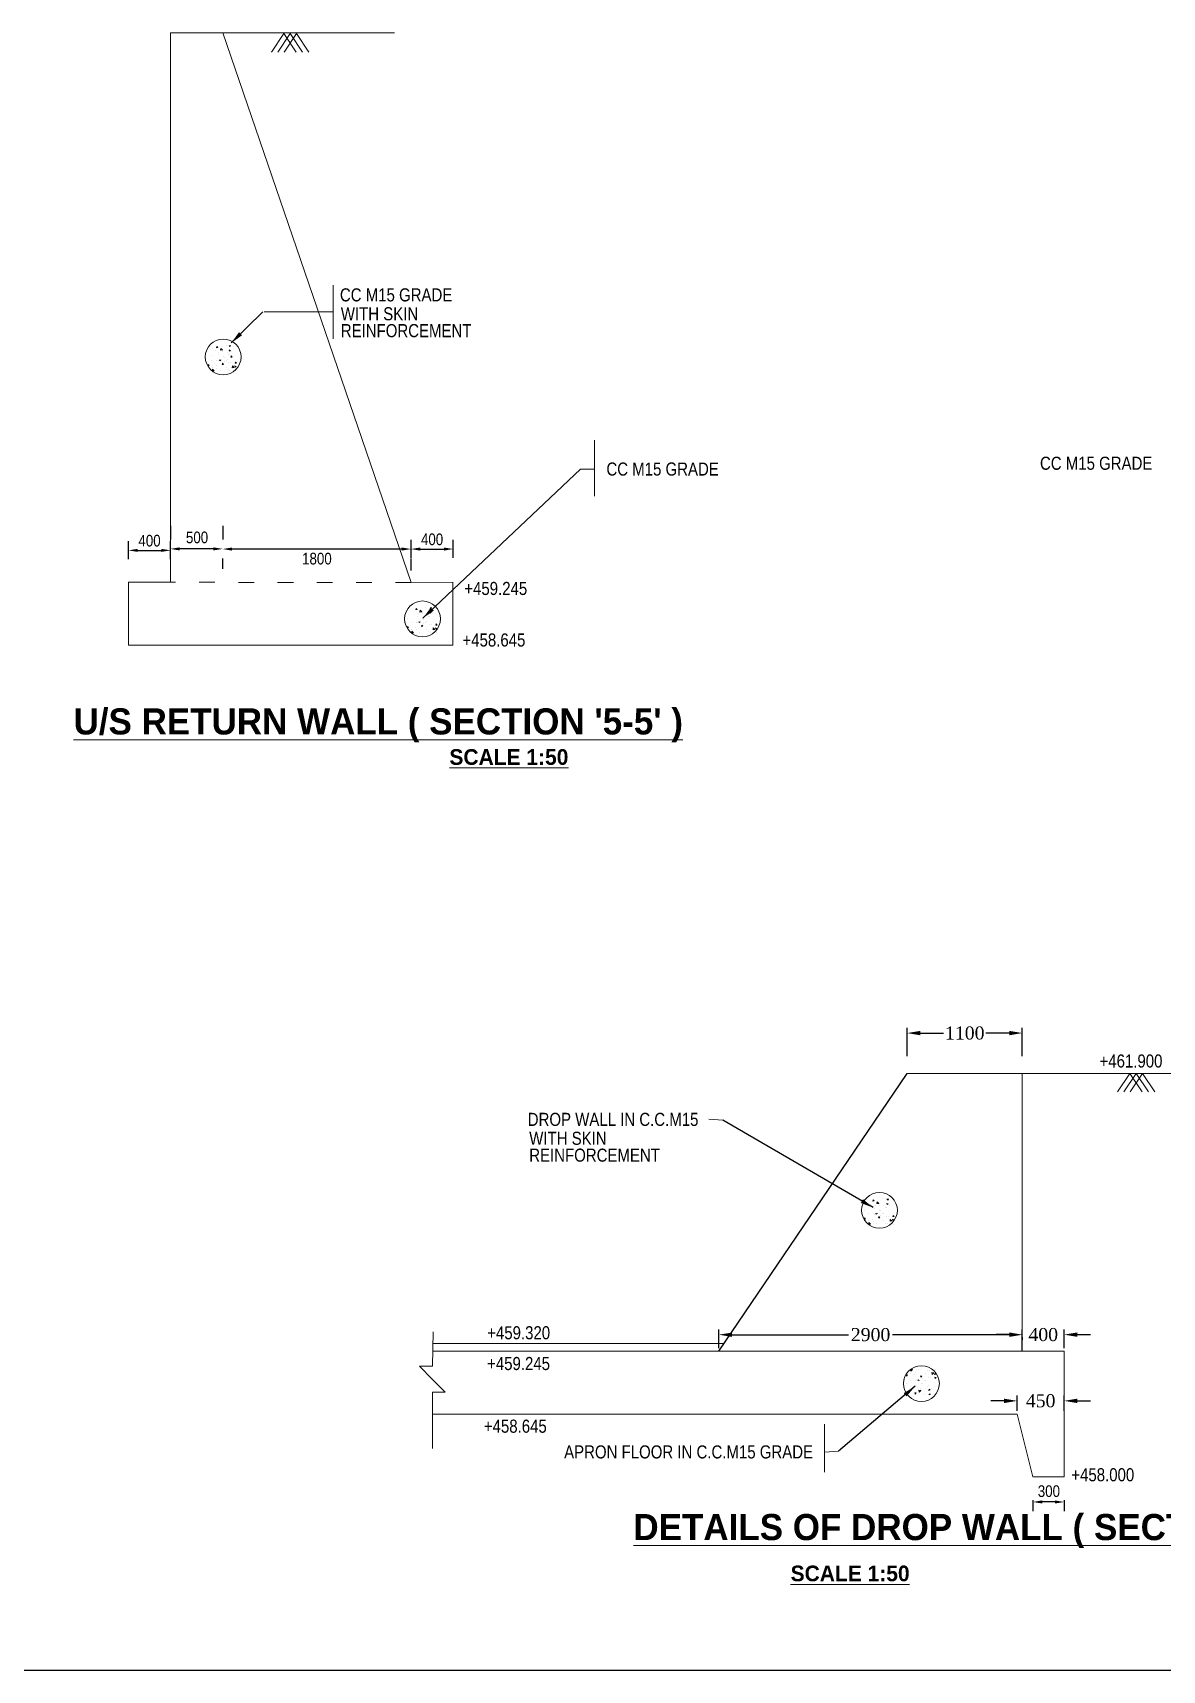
# Model space of a CAD drawing. Header units: millimetres. Extents: x 80 to 10631, y 46 to 2573.
# Drawn here: x 5838.7 to 6054.6, y 59.2 to 372.4 of the extents above; entities that cross this region are included whole.
import ezdxf

# ---------------------------------------------------------------- set-up
doc = ezdxf.new("R2010")
doc.units = ezdxf.units.MM
doc.linetypes.add('ACAD_ISO03W100', pattern=[30, 12, -18])
doc.layers.add('TEXT_GENERAL', color=4, linetype='Continuous')
doc.layers.add('TEXT_NAME', color=5, linetype='Continuous')
doc.styles.add('ARIAL NARROW', font='ARIALN.TTF')
doc.styles.add('CITYBLUEPR', font='cityb___.ttf')
doc.styles.get("Standard").update_dxf_attribs({"font": 'times.ttf', "height": 2.5})
doc.styles.add('TNR_2.5', font='times.ttf', dxfattribs={"height": 2.5})
doc.dimstyles.new('ISO-25', dxfattribs={"dimtxt": 2.5, "dimasz": 2.5, "dimexe": 1.25, "dimexo": 0.625, "dimtad": 1, "dimlfac": 25, "dimtxsty": 'Standard', "dimcen": 2.5, "dimadec": 0, "dimazin": 0, "dimtfac": 1, "dimtmove": 0, "dimatfit": 3, "dimfxl": 1, "dimarcsym": 0})
doc.dimstyles.new('STANDARD$0', dxfattribs={"dimscale": 88.888889, "dimtxt": 0.02, "dimasz": 0.02, "dimexe": 0.1, "dimexo": 0.1, "dimgap": 0.09, "dimtad": 2, "dimtih": 1, "dimtoh": 1, "dimdec": 0, "dimzin": 1, "dimdsep": 46, "dimtxsty": 'Standard', "dimcen": 0.09, "dimadec": 0, "dimazin": 0, "dimtfac": 1, "dimtdec": 4, "dimtofl": 0, "dimtmove": 0, "dimatfit": 3, "dimfxl": 1, "dimtolj": 1, "dimtzin": 1, "dimarcsym": 0})
doc.dimstyles.new('STYLE_ESH', dxfattribs={"dimtxt": 2.5, "dimasz": 2.5, "dimexe": 1, "dimexo": 0.625, "dimtad": 0, "dimtih": 1, "dimtoh": 1, "dimdec": 0, "dimlfac": 100, "dimzin": 9, "dimdsep": 46, "dimtxsty": 'TNR_2.5', "dimcen": 2.5, "dimadec": 0, "dimazin": 2, "dimtfac": 1, "dimtdec": 0, "dimtofl": 0, "dimtmove": 2, "dimatfit": 3, "dimfxl": 1, "dimarcsym": 0})

# ---------------------------------------------------------------- blocks, each defined once
blk = doc.blocks.new('*D102')
at = {"layer": 'Defpoints', "color": 0, "transparency": 16777216}
for p in [(6029.9, 96.23), (6035.87, 96.23), (6029.9, 91.42)]:
    blk.add_point(p, dxfattribs=at)
at = {"layer": 'TEXT_GENERAL', "color": 0, "lineweight": -2, "transparency": 16777216}
for p, q in [((6029.9, 91.79), (6029.9, 89.65)), ((6034.09, 91.42), (6031.68, 91.42)), ((6035.87, 91.79), (6035.87, 89.65))]:
    blk.add_line(p, q, dxfattribs=at)
at = {"layer": 'TEXT_GENERAL', "color": 0, "transparency": 16777216}
for points in [[(6031.68, 91.72), (6031.68, 91.13), (6029.9, 91.42)], [(6034.09, 91.72), (6034.09, 91.13), (6035.87, 91.42)]]:
    blk.add_solid(points, dxfattribs=at)
at = {"layer": 'TEXT_GENERAL', "color": 0, "lineweight": 9, "transparency": 16777216, "insert": (6032.95, 93.48), "char_height": 2.222, "attachment_point": 5, "style": 'ARIAL NARROW'}
blk.add_mtext('\\A1;300', dxfattribs=at)
blk = doc.blocks.new('*D138')
at = {"color": 0, "lineweight": -2, "transparency": 16777216}
for p, q in [((6024.37, 110.76), (6021.87, 110.76)), ((6026.87, 108.85), (6026.87, 111.76)), ((6035.87, 108.85), (6035.87, 111.76)), ((6038.37, 110.76), (6040.87, 110.76))]:
    blk.add_line(p, q, dxfattribs=at)
at = {"color": 0, "transparency": 16777216}
for points in [[(6024.37, 111.18), (6024.37, 110.34), (6026.87, 110.76)], [(6038.37, 111.18), (6038.37, 110.34), (6035.87, 110.76)]]:
    blk.add_solid(points, dxfattribs=at)
at = {"layer": 'Defpoints', "color": 0, "transparency": 16777216}
for p in [(6035.87, 110.76), (6026.87, 108.23), (6035.87, 108.23)]:
    blk.add_point(p, dxfattribs=at)
at = {"color": 0, "transparency": 16777216, "insert": (6031.37, 110.76), "char_height": 2.5, "attachment_point": 5, "style": 'TNR_2.5'}
blk.add_mtext('450', dxfattribs=at)
blk = doc.blocks.new('*D139')
at = {"color": 0, "lineweight": -2, "transparency": 16777216}
for p, q in [((6025.37, 123.42), (6022.87, 123.42)), ((6027.87, 122.91), (6027.87, 122.42)), ((6035.87, 120.85), (6035.87, 124.42)), ((6038.37, 123.42), (6040.87, 123.42))]:
    blk.add_line(p, q, dxfattribs=at)
at = {"color": 0, "transparency": 16777216}
for points in [[(6025.37, 123.84), (6025.37, 123), (6027.87, 123.42)], [(6038.37, 123.84), (6038.37, 123), (6035.87, 123.42)]]:
    blk.add_solid(points, dxfattribs=at)
at = {"layer": 'Defpoints', "color": 0, "transparency": 16777216}
for p in [(6027.87, 123.53), (6035.87, 123.42), (6035.87, 120.23)]:
    blk.add_point(p, dxfattribs=at)
at = {"color": 0, "transparency": 16777216, "insert": (6031.87, 123.42), "char_height": 2.5, "attachment_point": 5, "style": 'TNR_2.5'}
blk.add_mtext('400', dxfattribs=at)
blk = doc.blocks.new('*D154')
at = {"color": 0, "lineweight": -2, "transparency": 16777216}
for p, q in [((5969.87, 120.85), (5969.87, 124.41)), ((5972.37, 123.41), (5994.66, 123.41)), ((6025.37, 123.41), (6003.08, 123.41)), ((6027.87, 120.42), (6027.87, 124.41))]:
    blk.add_line(p, q, dxfattribs=at)
at = {"color": 0, "transparency": 16777216}
for points in [[(5972.37, 123.82), (5972.37, 122.99), (5969.87, 123.41)], [(6025.37, 123.82), (6025.37, 122.99), (6027.87, 123.41)]]:
    blk.add_solid(points, dxfattribs=at)
at = {"layer": 'Defpoints', "color": 0, "transparency": 16777216}
for p in [(6027.87, 123.41), (5969.87, 120.23), (6027.87, 119.8)]:
    blk.add_point(p, dxfattribs=at)
at = {"color": 0, "transparency": 16777216, "insert": (5998.87, 123.41), "char_height": 2.5, "attachment_point": 5, "style": 'TNR_2.5'}
blk.add_mtext('2900', dxfattribs=at)
blk = doc.blocks.new('*D159')
at = {"layer": 'Defpoints', "color": 0, "transparency": 16777216}
for p in [(5919.09, 273.65), (5911.04, 267.54), (5919.09, 267.54)]:
    blk.add_point(p, dxfattribs=at)
at = {"layer": 'TEXT_GENERAL', "color": 0, "lineweight": -2, "transparency": 16777216}
for p, q in [((5911.04, 271.99), (5911.04, 275.43)), ((5912.82, 273.65), (5917.31, 273.65)), ((5919.09, 271.99), (5919.09, 275.43))]:
    blk.add_line(p, q, dxfattribs=at)
at = {"layer": 'TEXT_GENERAL', "color": 0, "transparency": 16777216}
for points in [[(5912.82, 273.95), (5912.82, 273.35), (5911.04, 273.65)], [(5917.31, 273.95), (5917.31, 273.35), (5919.09, 273.65)]]:
    blk.add_solid(points, dxfattribs=at)
at = {"layer": 'TEXT_GENERAL', "color": 0, "lineweight": 9, "transparency": 16777216, "insert": (5915.06, 275.5), "char_height": 2.222, "attachment_point": 5, "style": 'ARIAL NARROW'}
blk.add_mtext('\\A1;400', dxfattribs=at)
blk = doc.blocks.new('*D160')
at = {"layer": 'Defpoints', "color": 0, "transparency": 16777216}
for p in [(5865.09, 273.4), (5857.04, 267.29), (5865.09, 267.29)]:
    blk.add_point(p, dxfattribs=at)
at = {"layer": 'TEXT_GENERAL', "color": 0, "lineweight": -2, "transparency": 16777216}
for p, q in [((5857.04, 271.73), (5857.04, 275.17)), ((5858.82, 273.4), (5863.31, 273.4)), ((5865.09, 271.73), (5865.09, 275.17))]:
    blk.add_line(p, q, dxfattribs=at)
at = {"layer": 'TEXT_GENERAL', "color": 0, "transparency": 16777216}
for points in [[(5858.82, 273.69), (5858.82, 273.1), (5857.04, 273.4)], [(5863.31, 273.69), (5863.31, 273.1), (5865.09, 273.4)]]:
    blk.add_solid(points, dxfattribs=at)
at = {"layer": 'TEXT_GENERAL', "color": 0, "lineweight": 9, "transparency": 16777216, "insert": (5861.06, 275.24), "char_height": 2.222, "attachment_point": 5, "style": 'ARIAL NARROW'}
blk.add_mtext('\\A1;400', dxfattribs=at)
blk = doc.blocks.new('*D158')
at = {"layer": 'Defpoints', "color": 0, "transparency": 16777216}
for p in [(5875.06, 274.3), (5875.06, 273.65), (5911.04, 273.97)]:
    blk.add_point(p, dxfattribs=at)
at = {"layer": 'TEXT_GENERAL', "color": 0, "lineweight": -2, "transparency": 16777216}
for p, q in [((5909.26, 273.65), (5876.83, 273.65)), ((5875.06, 269.86), (5875.06, 271.87)), ((5911.04, 269.53), (5911.04, 271.87))]:
    blk.add_line(p, q, dxfattribs=at)
at = {"layer": 'TEXT_GENERAL', "color": 0, "transparency": 16777216}
for points in [[(5876.83, 273.95), (5876.83, 273.35), (5875.06, 273.65)], [(5909.26, 273.95), (5909.26, 273.35), (5911.04, 273.65)]]:
    blk.add_solid(points, dxfattribs=at)
at = {"layer": 'TEXT_GENERAL', "color": 0, "lineweight": 9, "transparency": 16777216, "insert": (5893.05, 271.8), "char_height": 2.222, "attachment_point": 5, "style": 'ARIAL NARROW'}
blk.add_mtext('\\A1;1800', dxfattribs=at)
blk = doc.blocks.new('*D157')
at = {"layer": 'Defpoints', "color": 0, "transparency": 16777216}
for p in [(5865.04, 273.68), (5865.04, 273.68), (5875.04, 273.68)]:
    blk.add_point(p, dxfattribs=at)
at = {"layer": 'TEXT_GENERAL', "color": 0, "lineweight": -2, "transparency": 16777216}
for p, q in [((5865.04, 278.12), (5865.04, 275.46)), ((5875.04, 278.12), (5875.04, 275.46)), ((5873.26, 273.68), (5866.82, 273.68))]:
    blk.add_line(p, q, dxfattribs=at)
at = {"layer": 'TEXT_GENERAL', "color": 0, "transparency": 16777216}
for points in [[(5866.82, 273.98), (5866.82, 273.38), (5865.04, 273.68)], [(5873.26, 273.98), (5873.26, 273.38), (5875.04, 273.68)]]:
    blk.add_solid(points, dxfattribs=at)
at = {"layer": 'TEXT_GENERAL', "color": 0, "lineweight": 9, "transparency": 16777216, "insert": (5870.14, 275.86), "char_height": 2.222, "attachment_point": 5, "style": 'ARIAL NARROW'}
blk.add_mtext('\\A1;500', dxfattribs=at)
blk = doc.blocks.new('*D165')
at = {"color": 0, "lineweight": -2, "transparency": 16777216}
for p, q in [((6005.87, 176.65), (6005.87, 182.09)), ((6027.87, 176.65), (6027.87, 182.09)), ((6008.37, 181.09), (6012.83, 181.09)), ((6025.37, 181.09), (6020.9, 181.09))]:
    blk.add_line(p, q, dxfattribs=at)
at = {"color": 0, "transparency": 16777216}
for points in [[(6008.37, 181.51), (6008.37, 180.67), (6005.87, 181.09)], [(6025.37, 181.51), (6025.37, 180.67), (6027.87, 181.09)]]:
    blk.add_solid(points, dxfattribs=at)
at = {"layer": 'Defpoints', "color": 0, "transparency": 16777216}
for p in [(6027.87, 181.09), (6005.87, 176.03), (6027.87, 176.03)]:
    blk.add_point(p, dxfattribs=at)
at = {"color": 0, "transparency": 16777216, "insert": (6016.87, 181.09), "char_height": 2.5, "attachment_point": 5, "style": 'TNR_2.5'}
blk.add_mtext('1100', dxfattribs=at)

msp = doc.modelspace()

# ---------------------------------------------------------------- linework, layer by layer
for p, q in [((5969.869, 120.23), (6005.869, 173.33)), ((5546.087, 59.243), (6436.087, 59.243))]:
    msp.add_line(p, q)
at = {"layer": 'TEXT_GENERAL', "color": 0, "lineweight": 9}
for p, q in [((5865.043, 372.381), (5865.04, 267.29)), ((5865.043, 372.381), (5907.883, 372.381)), ((5865.043, 372.381), (5907.883, 372.381)), ((5911.046, 267.269), (5875.043, 372.381)), ((5886.735, 372.264), (5884.382, 368.66)), ((5886.735, 372.255), (5884.382, 368.65)), ((5887.929, 372.264), (5885.576, 368.66)), ((5887.929, 372.255), (5885.576, 368.65)), ((5886.735, 372.255), (5889.088, 368.65)), ((5889.123, 372.264), (5886.77, 368.66)), ((5889.123, 372.255), (5886.77, 368.65)), ((5887.929, 372.264), (5890.282, 368.66)), ((5887.929, 372.255), (5890.282, 368.65)), ((5889.123, 372.264), (5891.476, 368.66)), ((5889.123, 372.255), (5891.476, 368.65)), ((5896.179, 324.105), (5896.179, 313.857)), ((5896.179, 318.981), (5882.988, 318.981)), ((5873.13, 311.923), (5873.13, 311.923)), ((5873.176, 310.654), (5873.176, 310.654)), ((5873.598, 311.567), (5873.598, 311.567)), ((5873.864, 312.154), (5873.908, 312.393)), ((5874.094, 312.179), (5873.866, 312.159)), ((5874.092, 312.18), (5873.908, 312.399)), ((5874.182, 310.78), (5874.182, 310.78)), ((5874.316, 311.222), (5874.316, 311.222)), ((5874.986, 311.717), (5874.647, 311.665)), ((5874.648, 311.666), (5874.69, 312.028)), ((5874.987, 311.72), (5874.69, 312.029)), ((5875.041, 311.377), (5875.041, 311.377)), ((5875.086, 311.654), (5875.086, 311.654)), ((5875.133, 310.386), (5875.133, 310.386)), ((5875.413, 310.354), (5875.413, 310.354)), ((5875.771, 312.555), (5875.771, 312.555)), ((5875.995, 311.251), (5875.995, 311.251)), ((5876.216, 310.866), (5876.216, 310.866)), ((5876.239, 312.527), (5876.239, 312.527)), ((5876.54, 311.611), (5876.274, 311.714)), ((5876.351, 311.483), (5876.274, 311.713)), ((5876.276, 310.841), (5876.276, 310.841)), ((5876.335, 312.393), (5876.367, 312.568)), ((5876.564, 312.419), (5876.337, 312.399)), ((5876.541, 311.611), (5876.351, 311.483)), ((5876.563, 312.419), (5876.437, 312.568)), ((5876.606, 310.332), (5876.65, 310.57)), ((5876.836, 310.357), (5876.608, 310.337)), ((5876.834, 310.358), (5876.65, 310.576)), ((5876.667, 310.3), (5876.667, 310.3)), ((5876.681, 310.584), (5876.681, 310.584)), ((5876.803, 311.369), (5876.803, 311.369)), ((5872.458, 308.721), (5872.231, 308.701)), ((5872.457, 308.721), (5872.273, 308.94)), ((5872.952, 309.774), (5872.952, 309.774)), ((5873, 308.397), (5873, 308.397)), ((5873.078, 307.664), (5873.12, 308.026)), ((5873.416, 307.715), (5873.078, 307.662)), ((5873.417, 307.717), (5873.121, 308.026)), ((5873.88, 308.711), (5873.88, 308.711)), ((5873.902, 309.728), (5873.902, 309.728)), ((5873.954, 308.271), (5873.954, 308.271)), ((5874.213, 309.625), (5874.213, 309.625)), ((5874.499, 309.665), (5874.445, 309.826)), ((5874.689, 309.793), (5874.499, 309.665)), ((5874.689, 309.793), (5874.603, 309.826)), ((5874.644, 307.781), (5874.644, 307.781)), ((5874.961, 308.934), (5875.005, 309.173)), ((5875.191, 308.96), (5874.963, 308.94)), ((5875.189, 308.96), (5875.006, 309.179)), ((5875.358, 309.457), (5875.358, 309.457)), ((5875.79, 309.711), (5875.79, 309.711)), ((5875.836, 308.443), (5875.836, 308.443)), ((5875.936, 309.814), (5875.936, 309.814)), ((5876.098, 307.955), (5876.098, 307.955)), ((5876.173, 309.243), (5876.173, 309.243)), ((5876.415, 307.867), (5876.415, 307.867)), ((5876.539, 309.267), (5876.539, 309.267)), ((5876.882, 308.294), (5876.924, 308.656)), ((5877.22, 308.345), (5876.882, 308.293)), ((5877.221, 308.348), (5876.925, 308.657)), ((5877.628, 308.565), (5877.361, 308.667)), ((5877.438, 308.436), (5877.361, 308.667)), ((5877.432, 309.173), (5877.476, 309.412)), ((5877.662, 309.199), (5877.434, 309.179)), ((5877.628, 308.564), (5877.439, 308.436)), ((5877.66, 309.199), (5877.476, 309.418)), ((5877.493, 309.142), (5877.493, 309.142)), ((5877.506, 309.425), (5877.506, 309.425)), ((5877.541, 307.765), (5877.541, 307.765)), ((5877.553, 308.157), (5877.553, 308.157)), ((5946.108, 294.489), (5946.108, 283.789)), ((5946.138, 288.957), (5943.444, 288.957)), ((5857.04, 267.29), (5865.04, 267.29)), ((5857.04, 267.29), (5857.04, 255.289)), ((5911.04, 267.288), (5919.04, 267.27)), ((5919.04, 267.288), (5919.04, 255.272)), ((5910.294, 260.294), (5910.294, 260.294)), ((5911.963, 262.067), (5912.007, 262.306)), ((5912.193, 262.093), (5911.965, 262.073)), ((5912.191, 262.093), (5912.008, 262.312)), ((5912.282, 260.693), (5912.282, 260.693)), ((5912.416, 261.135), (5912.416, 261.135)), ((5912.747, 261.58), (5912.789, 261.941)), ((5913.085, 261.631), (5912.747, 261.578)), ((5913.086, 261.633), (5912.789, 261.942)), ((5913.141, 261.29), (5913.141, 261.29)), ((5913.186, 261.568), (5913.186, 261.568)), ((5913.232, 260.299), (5913.232, 260.299)), ((5913.512, 260.268), (5913.512, 260.268)), ((5913.871, 262.469), (5913.871, 262.469)), ((5914.094, 261.164), (5914.094, 261.164)), ((5914.316, 260.779), (5914.316, 260.779)), ((5914.902, 261.524), (5914.635, 261.627)), ((5914.712, 261.396), (5914.635, 261.626)), ((5914.638, 260.754), (5914.638, 260.754)), ((5914.696, 262.306), (5914.728, 262.481)), ((5914.926, 262.332), (5914.698, 262.312)), ((5914.902, 261.524), (5914.713, 261.396)), ((5914.924, 262.332), (5914.799, 262.481)), ((5915.165, 261.282), (5915.165, 261.282)), ((5909.967, 259.555), (5909.967, 259.555)), ((5910.055, 258.868), (5910.055, 258.868)), ((5910.328, 258.608), (5910.372, 258.847)), ((5910.558, 258.634), (5910.33, 258.614)), ((5910.556, 258.634), (5910.372, 258.853)), ((5911.051, 259.687), (5911.051, 259.687)), ((5911.1, 258.31), (5911.1, 258.31)), ((5911.516, 257.628), (5911.177, 257.575)), ((5911.178, 257.577), (5911.22, 257.939)), ((5911.517, 257.63), (5911.22, 257.94)), ((5911.979, 258.624), (5911.979, 258.624)), ((5912.001, 259.641), (5912.001, 259.641)), ((5912.054, 258.185), (5912.054, 258.185)), ((5912.313, 259.538), (5912.313, 259.538)), ((5912.599, 259.578), (5912.545, 259.74)), ((5912.788, 259.706), (5912.599, 259.578)), ((5912.788, 259.707), (5912.702, 259.74)), ((5912.743, 257.694), (5912.743, 257.694)), ((5913.061, 258.847), (5913.105, 259.086)), ((5913.291, 258.873), (5913.063, 258.853)), ((5913.289, 258.873), (5913.105, 259.092)), ((5913.458, 259.371), (5913.458, 259.371)), ((5913.889, 259.624), (5913.889, 259.624)), ((5913.936, 258.356), (5913.936, 258.356)), ((5914.035, 259.727), (5914.035, 259.727)), ((5914.46, 257.868), (5914.46, 257.868)), ((5914.535, 259.157), (5914.535, 259.157)), ((5914.777, 257.78), (5914.777, 257.78)), ((5914.901, 259.181), (5914.901, 259.181)), ((5915.582, 258.258), (5915.243, 258.206)), ((5915.244, 258.207), (5915.286, 258.569)), ((5915.583, 258.261), (5915.286, 258.57)), ((5915.8, 258.35), (5915.723, 258.58)), ((5915.989, 258.478), (5915.723, 258.58)), ((5915.794, 259.086), (5915.838, 259.325)), ((5916.023, 259.112), (5915.796, 259.092)), ((5915.99, 258.477), (5915.8, 258.349)), ((5916.022, 259.112), (5915.838, 259.331)), ((5915.854, 259.055), (5915.854, 259.055)), ((5915.868, 259.338), (5915.868, 259.338)), ((5915.903, 257.678), (5915.903, 257.678)), ((5915.914, 258.07), (5915.914, 258.07)), ((5919.04, 255.272), (5857.04, 255.289)), ((6035.869, 173.33), (6005.869, 173.33)), ((6027.869, 173.33), (6065.289, 173.33)), ((6027.869, 173.33), (6027.869, 120.23)), ((6048.428, 173.339), (6046.076, 169.844)), ((6048.428, 173.33), (6046.076, 169.834)), ((6049.622, 173.339), (6047.27, 169.844)), ((6049.622, 173.33), (6047.27, 169.834)), ((6048.428, 173.339), (6050.781, 169.844)), ((6050.817, 173.339), (6048.464, 169.844)), ((6050.817, 173.33), (6048.464, 169.834)), ((6049.622, 173.339), (6051.975, 169.844)), ((6049.622, 173.33), (6051.975, 169.834)), ((6050.817, 173.339), (6053.169, 169.844)), ((6050.817, 173.33), (6053.169, 169.834)), ((5970.645, 164.435), (5967.982, 164.618)), ((5997.633, 147.19), (5997.633, 147.19)), ((5999.302, 148.963), (5999.346, 149.202)), ((5999.532, 148.989), (5999.304, 148.969)), ((5999.53, 148.989), (5999.347, 149.208)), ((5999.621, 147.59), (5999.621, 147.59)), ((5999.755, 148.032), (5999.755, 148.032)), ((6000.086, 148.476), (6000.128, 148.838)), ((6000.424, 148.527), (6000.086, 148.475)), ((6000.425, 148.53), (6000.128, 148.839)), ((6000.48, 148.186), (6000.48, 148.186)), ((6000.525, 148.464), (6000.525, 148.464)), ((6000.571, 147.196), (6000.571, 147.196)), ((6001.21, 149.365), (6001.21, 149.365)), ((6001.433, 148.061), (6001.433, 148.061)), ((6001.655, 147.676), (6001.655, 147.676)), ((6002.051, 148.293), (6001.974, 148.523)), ((6002.241, 148.421), (6001.974, 148.523)), ((6001.977, 147.65), (6001.977, 147.65)), ((6002.035, 149.203), (6002.067, 149.378)), ((6002.265, 149.228), (6002.037, 149.208)), ((6002.241, 148.42), (6002.052, 148.292)), ((6002.263, 149.228), (6002.138, 149.378)), ((6002.504, 148.179), (6002.504, 148.179)), ((5997.306, 146.452), (5997.306, 146.452)), ((5997.394, 145.764), (5997.394, 145.764)), ((5997.667, 145.505), (5997.711, 145.744)), ((5997.897, 145.53), (5997.669, 145.51)), ((5997.895, 145.531), (5997.711, 145.749)), ((5998.39, 146.584), (5998.39, 146.584)), ((5998.439, 145.207), (5998.439, 145.207)), ((5998.855, 144.524), (5998.516, 144.472)), ((5998.517, 144.473), (5998.559, 144.835)), ((5998.856, 144.527), (5998.559, 144.836)), ((5999.318, 145.52), (5999.318, 145.52)), ((5999.34, 146.538), (5999.34, 146.538)), ((5999.393, 145.081), (5999.393, 145.081)), ((5999.652, 146.435), (5999.652, 146.435)), ((5999.938, 146.475), (5999.884, 146.636)), ((6000.127, 146.602), (5999.938, 146.475)), ((6000.127, 146.603), (6000.041, 146.636)), ((6000.082, 144.591), (6000.082, 144.591)), ((6000.4, 145.744), (6000.444, 145.983)), ((6000.63, 145.769), (6000.402, 145.75)), ((6000.628, 145.77), (6000.444, 145.989)), ((6000.797, 146.267), (6000.797, 146.267)), ((6000.851, 147.164), (6000.851, 147.164)), ((6001.228, 146.521), (6001.228, 146.521)), ((6001.275, 145.252), (6001.275, 145.252)), ((6001.374, 146.624), (6001.374, 146.624)), ((6001.799, 144.764), (6001.799, 144.764)), ((6001.874, 146.053), (6001.874, 146.053)), ((6002.116, 144.677), (6002.116, 144.677)), ((6002.24, 146.077), (6002.24, 146.077)), ((6002.921, 145.155), (6002.582, 145.102)), ((6002.583, 145.104), (6002.625, 145.466)), ((6002.922, 145.157), (6002.625, 145.467)), ((6003.328, 145.374), (6003.062, 145.477)), ((6003.139, 145.246), (6003.062, 145.476)), ((6003.133, 145.983), (6003.177, 146.222)), ((6003.362, 146.009), (6003.135, 145.989)), ((6003.329, 145.374), (6003.139, 145.246)), ((6003.361, 146.009), (6003.177, 146.228)), ((6003.193, 145.952), (6003.193, 145.952)), ((6003.207, 146.235), (6003.207, 146.235)), ((6003.242, 144.574), (6003.242, 144.574)), ((6003.253, 144.967), (6003.253, 144.967)), ((5915.254, 123.972), (5915.132, 117.382)), ((6015.09, 120.23), (5915.185, 120.23)), ((5970.886, 121.73), (5915.213, 121.73)), ((6035.869, 120.23), (5964.744, 120.23)), ((6035.869, 120.23), (6035.869, 96.23)), ((5912.681, 117.382), (5915.126, 114.833)), ((5915.132, 117.382), (5912.681, 117.382)), ((6006.464, 116.051), (6006.464, 116.051)), ((6006.88, 116.734), (6006.541, 116.786)), ((6006.541, 116.785), (6006.584, 116.423)), ((6006.881, 116.731), (6006.584, 116.422)), ((6007.418, 116.177), (6007.418, 116.177)), ((6008.107, 116.667), (6008.107, 116.667)), ((6009.299, 116.006), (6009.299, 116.006)), ((6009.824, 116.494), (6009.824, 116.494)), ((6010.141, 116.582), (6010.141, 116.582)), ((6010.946, 116.103), (6010.607, 116.156)), ((6010.608, 116.154), (6010.65, 115.792)), ((6010.947, 116.101), (6010.65, 115.792)), ((6011.164, 116.012), (6011.086, 115.782)), ((6011.353, 115.884), (6011.086, 115.782)), ((6011.353, 115.885), (6011.164, 116.012)), ((6011.267, 116.684), (6011.267, 116.684)), ((6011.278, 116.292), (6011.278, 116.292)), ((5917.57, 112.411), (5915.126, 114.833)), ((6005.331, 114.806), (6005.331, 114.806)), ((6005.419, 115.494), (6005.419, 115.494)), ((6005.658, 114.068), (6005.658, 114.068)), ((6005.692, 115.754), (6005.736, 115.515)), ((6005.922, 115.728), (6005.694, 115.748)), ((6005.92, 115.728), (6005.736, 115.509)), ((6006.415, 114.674), (6006.415, 114.674)), ((6007.343, 115.738), (6007.343, 115.738)), ((6007.365, 114.721), (6007.365, 114.721)), ((6007.646, 113.668), (6007.646, 113.668)), ((6007.677, 114.824), (6007.677, 114.824)), ((6007.779, 113.226), (6007.779, 113.226)), ((6007.962, 114.783), (6007.908, 114.622)), ((6008.152, 114.656), (6007.963, 114.784)), ((6008.152, 114.655), (6008.066, 114.622)), ((6008.449, 112.731), (6008.11, 112.784)), ((6008.111, 112.782), (6008.153, 112.42)), ((6008.425, 115.514), (6008.469, 115.276)), ((6008.654, 115.489), (6008.427, 115.509)), ((6008.653, 115.489), (6008.469, 115.27)), ((6008.504, 113.072), (6008.504, 113.072)), ((6008.55, 112.794), (6008.55, 112.794)), ((6008.596, 114.062), (6008.596, 114.062)), ((6008.821, 114.991), (6008.821, 114.991)), ((6008.876, 114.094), (6008.876, 114.094)), ((6009.253, 114.738), (6009.253, 114.738)), ((6009.399, 114.635), (6009.399, 114.635)), ((6009.458, 113.198), (6009.458, 113.198)), ((6009.679, 113.582), (6009.679, 113.582)), ((6009.898, 115.205), (6009.898, 115.205)), ((6010.076, 112.965), (6009.999, 112.735)), ((6010.266, 112.837), (6009.999, 112.735)), ((6010.001, 113.608), (6010.001, 113.608)), ((6010.266, 112.838), (6010.076, 112.966)), ((6010.264, 115.181), (6010.264, 115.181)), ((6010.528, 113.08), (6010.528, 113.08)), ((6011.157, 115.275), (6011.201, 115.037)), ((6011.387, 115.25), (6011.159, 115.27)), ((6011.385, 115.249), (6011.202, 115.031)), ((6011.218, 115.307), (6011.218, 115.307)), ((6011.232, 115.023), (6011.232, 115.023)), ((5915.132, 112.411), (5917.57, 112.411)), ((5915.132, 101.651), (5915.132, 112.411)), ((6007.327, 112.295), (6007.371, 112.056)), ((6007.557, 112.269), (6007.329, 112.289)), ((6007.555, 112.269), (6007.372, 112.05)), ((6008.45, 112.729), (6008.153, 112.419)), ((6009.234, 111.893), (6009.234, 111.893)), ((6010.06, 112.056), (6010.092, 111.881)), ((6010.29, 112.03), (6010.062, 112.05)), ((6010.288, 112.03), (6010.163, 111.881)), ((5982.144, 108.23), (5915.132, 108.23)), ((6026.869, 108.23), (5982.144, 108.23)), ((6029.869, 96.23), (6026.869, 108.23)), ((5990.076, 97.132), (5990.076, 106.316)), ((5992.74, 101.149), (5990.076, 100.967)), ((6035.869, 96.23), (6029.869, 96.23)), ((6035.869, 96.23), (6029.869, 96.23))]:
    msp.add_line(p, q, dxfattribs=at)
at = {"layer": 'TEXT_GENERAL', "color": 0, "linetype": 'ACAD_ISO03W100', "lineweight": 9, "ltscale": 0.25}
for p, q in [((5895.043, 372.381), (5865.043, 372.381)), ((5895.043, 372.381), (5865.043, 372.381)), ((5911.046, 267.269), (5865.04, 267.29))]:
    msp.add_line(p, q, dxfattribs=at)
at = {"layer": 'TEXT_GENERAL', "color": 0, "lineweight": 9}
for centre in [(5875.133, 310.386), (5913.232, 260.299), (6000.571, 147.196), (6008.596, 114.062)]:
    msp.add_circle(centre, 3.419, dxfattribs=at)

# ---------------------------------------------------------------- texts
for s, height, style, p in [('CC M15 GRADE', 2.5, 'ARIAL NARROW', (5897.449, 321.006)), ('WITH SKIN ', 2.5, 'ARIAL NARROW', (5897.616, 317.39)), ('REINFORCEMENT', 2.5, 'ARIAL NARROW', (5897.616, 314.167)), ('CC M15 GRADE', 2.5, 'ARIAL NARROW', (6031.248, 288.808)), ('CC M15 GRADE', 2.5, 'ARIAL NARROW', (5948.383, 287.7)), ('+459.245', 2.5, 'ARIAL NARROW', (5921.219, 264.864)), ('+458.645', 2.5, 'ARIAL NARROW', (5920.867, 255.01)), ("%%UU/S RETURN WALL ( SECTION '5-5' )", 5, 'CITYBLUEPR', (5846.539, 238.191)), ('+461.900', 2.5, 'ARIAL NARROW', (6042.627, 174.5)), ('DROP WALL IN C.C.M15', 2.5, 'ARIAL NARROW', (5933.348, 163.338)), ('WITH SKIN ', 2.5, 'ARIAL NARROW', (5933.629, 159.721)), ('REINFORCEMENT', 2.5, 'ARIAL NARROW', (5933.629, 156.497)), ('+459.320', 2.5, 'ARIAL NARROW', (5925.598, 122.533)), ('+459.245', 2.5, 'ARIAL NARROW', (5925.576, 116.65)), ('+458.645', 2.5, 'ARIAL NARROW', (5924.956, 104.666)), ('APRON FLOOR IN C.C.M15 GRADE', 2.5, 'ARIAL NARROW', (5940.301, 99.745)), ('+458.000', 2.5, 'ARIAL NARROW', (6037.234, 95.379)), ('%%UDETAILS OF DROP WALL ( SECTION 8-8)', 5, 'CITYBLUEPR', (5953.539, 84.125))]:
    msp.add_text(s, height=height, dxfattribs=dict(at, style=style)).set_placement(p)
at = {"layer": 'TEXT_GENERAL', "color": 0, "lineweight": 9, "insert": (5941.114, 235.382), "char_height": 3, "width": 25.272, "attachment_point": 3, "style": 'CITYBLUEPR'}
msp.add_mtext('{\\LSCALE 1:50}', dxfattribs=at)
at = {"layer": 'TEXT_NAME', "color": 0, "lineweight": 9, "insert": (6006.329, 79.261), "char_height": 3, "width": 25.272, "attachment_point": 3, "style": 'CITYBLUEPR'}
msp.add_mtext('{\\LSCALE 1:50}', dxfattribs=at)

# ---------------------------------------------------------------- dimensions: what is measured, and where the dimension line sits
for base, p1, p2, text, picture, middle in [((6027.869, 181.089), (6005.869, 176.026), (6027.869, 176.026), '1100', '*D165', (6016.869, 181.089)), ((6027.869, 123.405), (5969.869, 120.23), (6027.869, 119.799), '2900', '*D154', (5998.869, 123.405)), ((6035.869, 123.42), (6027.869, 123.533), (6035.869, 120.23), '400', '*D139', (6031.869, 123.42)), ((6035.869, 110.759), (6026.869, 108.23), (6035.869, 108.23), '450', '*D138', (6031.369, 110.759))]:
    dim = msp.add_linear_dim(base=base, p1=p1, p2=p2, text=text, dimstyle='STYLE_ESH')
    dim.commit()
    dim.dimension.update_dxf_attribs({"geometry": picture, "text_midpoint": middle})
at = {"layer": 'TEXT_GENERAL', "color": 0, "lineweight": 9}
for base, p1, p2, text, picture, middle in [((5865.088, 273.397), (5857.04, 267.29), (5865.088, 267.29), '400', '*D160', (5861.064, 275.242)), ((5919.088, 273.651), (5911.04, 267.544), (5919.088, 267.544), '400', '*D159', (5915.064, 275.496)), ((5875.056, 273.651), (5911.04, 273.971), (5875.056, 274.304), '1800', '*D158', (5893.048, 271.805))]:
    dim = msp.add_linear_dim(base=base, p1=p1, p2=p2, angle=180, text=text, dimstyle='STANDARD$0', override={"dimtxt": 0.025, "dimexe": 0.02, "dimexo": 0.05, "dimgap": 0.008, "dimtxsty": 'ARIAL NARROW', "dimtmove": 2}, dxfattribs=at)
    dim.commit()
    dim.dimension.update_dxf_attribs({"geometry": picture, "text_midpoint": middle})
for base, p1, p2, text, picture, middle in [((5865.04, 273.68), (5875.04, 273.68), (5865.04, 273.68), '500', '*D157', (5870.137, 275.863)), ((6029.904, 91.423), (6035.869, 96.23), (6029.904, 96.23), '300', '*D102', (6032.95, 93.48))]:
    dim = msp.add_linear_dim(base=base, p1=p1, p2=p2, angle=180, text=text, dimstyle='STANDARD$0', override={"dimtxt": 0.025, "dimexe": 0.02, "dimexo": 0.05, "dimgap": 0.008, "dimtxsty": 'ARIAL NARROW', "dimtmove": 2}, dxfattribs=at)
    dim.commit()
    dim.dimension.update_dxf_attribs({"geometry": picture, "text_midpoint": middle, "dimtype": 160})

# ---------------------------------------------------------------- leaders
for points in [[(5876.667, 313.054), (5882.707, 319.03)], [(5913.294, 260.44), (5943.444, 288.957)], [(5999.363, 147.71), (5970.645, 164.435)], [(6007.388, 113.548), (5992.74, 101.149)]]:
    msp.add_leader(points, dimstyle='ISO-25', override={"dimgap": 0.625, "dimtad": 0}, dxfattribs=at)

doc.saveas('drawing.dxf')
